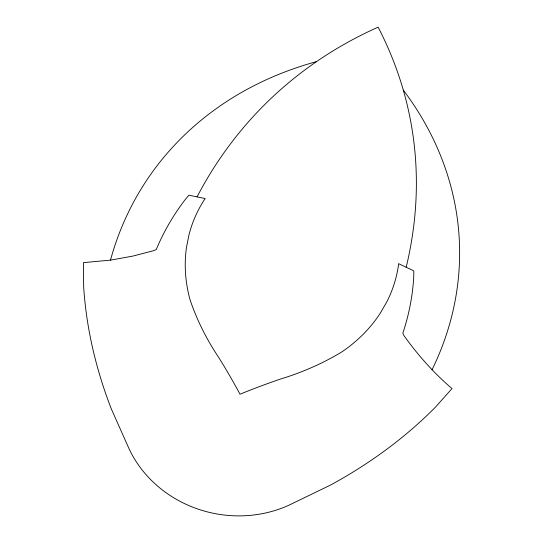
<?xml version="1.0" encoding="UTF-8"?>
<svg xmlns="http://www.w3.org/2000/svg" width="543" height="543" viewBox="0 0 543 543"><rect width="100%" height="100%" fill="white"/><g stroke="black" fill="none" stroke-linecap="round" stroke-linejoin="round"><path stroke-width="0.81" d="M110.487 260.138L132.573 256.153L153.859 250.622L156.303 249.427A318.354 266.26 30.5 0 1 184.898 199.98L188.889 195.188L205.2 198.582L203.958 200.326A172.511 142.816 19.9 0 0 189.052 234.542L186.541 247.004A172.511 142.816 19.9 0 0 190.03 299.702A265.71 211.797 24.3 0 0 219.026 357.925A2202.245 1192.299 -46.1 0 1 238.784 391.924L240.013 394.204L242.477 393.2A2656.118 1385.519 82.4 0 1 280.446 379.062A262.031 206.713 5.9 0 0 342.185 351.694A171.486 141.037 9.2 0 0 380.534 312.802L386.983 301.541A171.486 141.037 9.2 0 0 398.386 265.765L398.582 263.647L413.814 270.889L413.725 277.066A313.121 257.355 -0.5 0 1 402.831 333.192L403.958 335.622C417.839 355.068 433.823 373.061 452.007 388.578L435.35 407.25A479.937 367.088 -0.1 0 1 330.219 485.225L288.53 505.39A116.032 106.197 11.1 0 1 129.478 449.699L111.342 408.96A494.225 383.528 31.5 0 1 83.656 286.67L83.398 262.636L110.487 260.138A399.248 328.515 32.4 0 1 316.515 61.617M403.279 90.063A390.817 315.85 -1.8 0 1 432.024 369.803M197.048 196.885A676.137 498.637 44.3 0 1 378.118 27.15A635.561 460.484 -11.2 0 1 406.191 267.265"/></g></svg>
